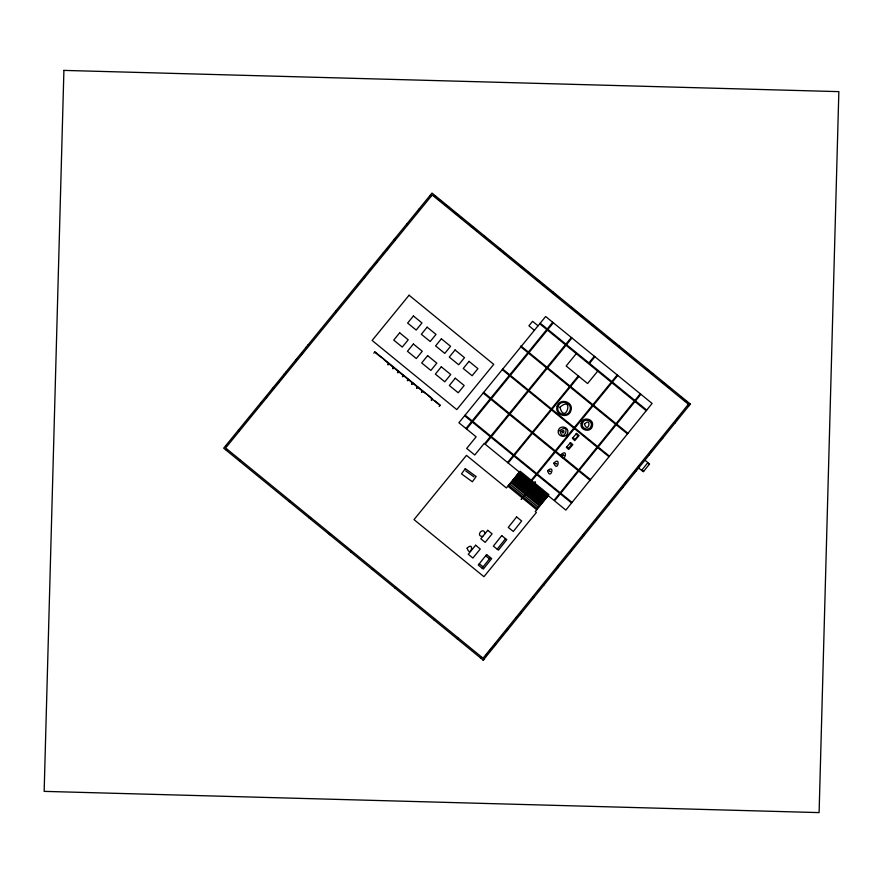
<?xml version="1.0" encoding="UTF-8"?>
<svg xmlns="http://www.w3.org/2000/svg" width="883" height="883" viewBox="0 0 883 883"><rect width="100%" height="100%" fill="white"/><g stroke="black" fill="none" stroke-linecap="round" stroke-linejoin="round"><path stroke-width="1.32" d="M482.085 568.111L490.44 557.626M497.195 549.16L505.54 538.674M485.882 655.517L487.582 653.409M489.292 651.29L491.864 648.122M500.849 637.007L502.537 634.921M515.904 618.398L517.626 616.268M537.879 591.224L539.491 589.237M558.939 565.186L557.217 567.305L557.89 567.846M571.489 549.668L574.027 546.533M584.678 533.365L582.99 535.44L583.663 535.981M609.336 502.88L611.058 500.749M624.447 484.182L626.135 482.096M636.798 468.917L635.109 471.003L635.771 471.544M638.486 466.831L640.175 464.745M649.987 452.615L651.676 450.529M676.577 419.734L678.232 417.692M358.299 284.072L356.787 286.589M265.662 398.178L267.35 396.114M277.273 383.973L278.929 381.931M281.434 378.873L283.09 376.831M300.937 354.977L302.659 352.88M363.675 278.156L365.363 276.092M375.231 264.017L376.875 261.997M386.721 249.944L389.182 246.92M226.357 450.363L227.041 449.513M239.514 461.103L240.198 460.264M448.63 206.666L448.211 207.174L445.021 204.569M373.818 353.156L374.911 351.809L379.072 355.209M484.546 235.993L484.127 236.512L487.184 239.006M387.78 364.558L388.873 363.211L384.359 359.524M388.134 364.845L389.226 363.498L393.73 367.173L392.626 368.52M392.99 368.807L394.083 367.471L398.597 371.158L397.505 372.494M289.183 501.665L289.867 500.827M397.913 372.825L399.006 371.489L403.52 375.176L402.427 376.511M500.827 249.293L500.418 249.801L498.376 248.145M502.813 250.904L502.394 251.423L505.584 254.028M402.78 376.798L403.873 375.463L408.376 379.138L407.284 380.474M407.637 380.772L408.73 379.425L412.736 382.703L411.644 384.039M412.019 384.348L413.112 383.001L417.615 386.688L416.522 388.023M308.884 517.758L309.58 516.919M416.931 388.354L418.023 387.019L422.538 390.705L421.445 392.041M310.728 519.27L311.423 518.42M421.798 392.328L422.891 390.992L427.383 394.668L422.648 391.29M431.169 399.988L432.262 398.641L427.758 394.966L432.019 398.939M431.577 400.319L432.67 398.984M328.41 533.707L329.105 532.857M330.253 535.208L330.948 534.37M439.16 406.511L440.253 405.176L437.538 402.957M552.758 291.688L552.339 292.207L558.442 297.196M350.628 551.842L351.313 551.003M465.948 428.498L471.654 421.511M552.703 322.273L490.716 398.167L483.663 392.416M466.588 429.028L472.295 422.03M547.89 329.458L553.343 322.792M372.35 569.59L373.045 568.74M484.215 443.421L474.756 455.01L466.677 448.421L476.147 436.831L458.895 422.747L545.65 316.511L652.095 403.443L565.848 510.087L554.557 500.871L640.87 394.271M484.579 443.719L490.297 436.721M565.882 344.16L571.334 337.494M490.915 437.228L485.209 444.226L553.972 500.385L559.69 493.398M566.511 344.668L571.952 337.99M576.268 353.641L566.158 366.015L587.592 383.52L597.703 371.136M395.021 588.1L395.705 587.25M507.593 462.504L513.299 455.518M550.948 409.414L532.361 432.173L509.977 413.895L566.025 345.264L611.279 382.229L536.676 473.586L514.37 455.374L532.438 433.255L578.133 470.573L560.175 492.78L537.272 474.072L611.875 382.714L634.358 401.07L616.069 423.674L529.005 352.582L547.405 330.065L565.396 344.756L509.348 413.387L491.356 398.697L509.944 375.937L597.107 447.118L578.63 469.966L532.935 432.648L578.873 376.39M551.4 408.851L578.299 375.926M588.895 362.946L594.336 356.279M508.166 462.979L513.873 455.981M589.469 363.421L594.91 356.743M619.502 346.202L619.082 346.721L606.466 336.412M519.325 472.096L506.378 487.957L466.467 455.363L414.006 519.601L483.939 576.709L536.389 512.471L535.253 511.533L548.2 495.672M530.462 481.191L536.18 474.193M611.764 381.633L617.217 374.955M531.058 481.676L536.776 474.679M612.361 382.118L617.813 375.441M434.072 619.987L434.756 619.138M653.277 373.785L652.857 374.293L645.396 368.2M634.844 400.474L640.285 393.796M457.184 638.862L457.88 638.023M480.484 657.89L481.169 657.04M483.928 659.303L483.244 660.142L482.571 659.601M482.725 536.467C474.877 536.367 483.42 525.937 485.065 533.597M465.65 470.849L473.917 476.853M485.639 555.804L489.458 558.862M479.27 563.796L483.1 566.853M688.111 405.474L688.773 406.014M675.76 420.75L676.422 421.29M674.391 422.438L675.053 422.979M646.72 410.087L540.197 323.178M634.943 401.544L646.235 410.683M662.327 437.35L663.001 437.891M660.959 439.039L661.632 439.579M616.654 424.16L627.956 433.288M616.179 424.745L627.471 433.884M648.619 454.304L649.281 454.844M649.259 464.392L647.559 463.012L641.974 469.922L643.674 471.301M633.74 472.692L634.413 473.233M598.155 447.03L609.447 456.169M597.692 447.593L608.994 456.732M622.758 486.268L623.431 486.809M621.389 487.968L622.062 488.498M579.215 470.44L590.517 479.579M578.718 471.058L590.021 480.186M607.968 504.568L608.63 505.109M595.617 519.833L596.29 520.374M560.76 493.255L572.063 502.394M571.566 503.012L464.601 415.75M581.632 537.129L582.294 537.67M570.65 550.705L571.312 551.246M569.281 552.405L569.943 552.935M555.849 569.005L556.522 569.546M543.509 584.27L544.171 584.811M533.056 597.184L533.729 597.725M531.698 598.873L532.361 599.414M520.716 612.449L521.378 612.99M519.347 614.138L520.01 614.678M507.284 629.049L507.957 629.59M505.915 630.738L506.588 631.279M494.933 644.314L495.606 644.855M493.564 646.014L494.237 646.544M434.37 195.871L442.891 202.825M452.935 211.026L458.023 215.187M460.054 216.843L462.085 218.509M469.16 224.282L477.35 230.971M489.215 240.662L491.257 242.328M507.714 255.772L510.915 258.377M513.045 260.121L515.175 261.854M518.917 264.922L525.021 269.9M528.078 272.394L530.109 274.061M536.158 278.995L544.447 285.772M546.522 287.461L548.597 289.149M570.595 307.118L578.045 313.211M580.175 314.944L583.376 317.56M589.16 322.273L597.294 328.929M623.795 350.573L630.926 356.39M633.972 358.873L636.014 360.54M661.643 381.467L664.689 383.962M666.731 385.628L669.778 388.123M681.102 397.361L689.27 404.039M430.054 195.463L430.749 196.026M419.259 208.675L419.955 209.238M417.725 210.562L418.421 211.125M539.712 323.785L546.765 329.536M538.056 325.805L532.57 321.324L528.906 325.805L534.403 330.286M406.776 223.962L407.471 224.525M395.529 237.748L396.224 238.311M394.237 239.315L394.933 239.878M520.871 345.937L528.851 352.46L528.376 353.045L520.396 346.522M645.396 460.595L649.568 464.005L643.299 471.765L638.078 467.493M382.769 253.366L383.465 253.929M502.714 369.083L509.767 374.845M502.25 369.657L509.303 375.407M370.419 268.487L371.114 269.05M368.884 270.375L369.569 270.938M483.167 393.023L490.22 398.774L472.151 420.893L465.109 415.142M346.677 297.56L347.372 298.123M335.54 311.202L336.235 311.765M379.447 355.518L383.95 359.193L379.204 355.816M434.469 400.452L437.184 402.67M374.668 352.107L378.84 355.507M384.116 359.822L388.63 363.509M388.984 363.796L393.487 367.471M393.84 367.758L398.354 371.456M398.763 371.787L403.277 375.474M403.63 375.761L408.134 379.436M408.487 379.723L412.493 383.001M412.869 383.299L417.372 386.975M417.78 387.317L422.295 391.003M432.427 399.271L436.942 402.957M437.295 403.244L440.01 405.463M520.098 471.158L548.972 494.745M518.564 473.034L547.438 496.61M517.902 473.851L546.776 497.427M517.107 474.811L545.981 498.387M516.4 475.683L545.275 499.27M515.584 476.688L544.458 500.264M514.745 477.714L543.619 501.29M513.906 478.741L542.78 502.317M513.122 479.701L541.996 503.277M512.427 480.551L541.301 504.127M511.566 481.599L540.44 505.186M510.749 482.604L539.623 506.18M509.69 483.895L538.564 507.471M320.562 329.536L321.257 330.099M508.685 485.131L537.559 508.718M507.846 486.158L536.721 509.745M308.079 344.823L308.774 345.396M306.246 347.074L306.931 347.637M296.82 358.608L297.516 359.171M295.54 360.176L296.235 360.75M285.684 372.251L286.379 372.814M284.061 374.226L284.756 374.8M273.244 387.482L273.94 388.045M271.71 389.37L272.394 389.933M260.761 402.769L261.456 403.332M249.503 416.555L250.198 417.118M238.366 430.198L239.061 430.761M225.651 445.76L226.346 446.323M575.992 434.061L578.078 435.838L575.043 439.392L572.968 437.626M569.833 443.332L571.522 444.778L568.718 448.067L567.029 446.632M63.907 70.397L44.15 791.367L819.104 812.603L838.85 91.633L63.907 70.397M553.818 463.222C557.813 473.1 561.058 455.418 553.818 463.222M555.661 463.564L556.577 463.73L555.661 463.564M581.169 423.487C579.403 430.683 591.246 433.123 592.46 425.816C594.237 418.608 582.383 416.18 581.169 423.487M584.414 424.127C588.288 434.613 592.261 416.169 584.414 424.127M558.365 430.617C556.765 436.566 566.566 438.807 567.714 432.758C569.314 426.809 559.513 424.557 558.365 430.617M467.118 548.133C470.407 558.63 475.22 540.683 467.118 548.133M549.425 471.224L550.252 471.456L549.425 471.224M561.765 431.346C563.387 436.401 565.694 427.769 561.765 431.346M559.943 407.229C565.186 426.014 574.712 394.48 559.943 407.229M561.113 454.513C563.95 464.778 569.193 447.582 561.113 454.513M562.868 455.043L563.84 455.341L562.868 455.043M557.151 406.346C554.094 415.087 568.542 419.535 570.937 410.584C573.994 401.842 559.546 397.394 557.151 406.346M558.089 406.621C555.429 414.182 567.924 418.045 569.999 410.308C572.659 402.747 560.164 398.884 558.089 406.621M547.603 470.628C550.319 480.926 555.76 463.796 547.603 470.628M559.965 430.551C563.111 445.12 571.82 421.511 559.965 430.551M582.581 422.968C580.208 428.332 589.104 431.853 591.058 426.334C593.42 420.97 584.535 417.438 582.581 422.968M465.297 468.652L461.5 473.895L472.361 481.765L476.158 476.522L465.297 468.652M486.61 554.579L478.266 565.065L483.321 569.094L491.676 558.608L486.61 554.579M501.721 535.628L493.365 546.113L498.42 550.142L506.776 539.656L501.721 535.628M516.599 516.941L508.244 527.427L513.31 531.456L521.654 520.981L516.599 516.941M615.594 424.27L597.57 446.555L510.396 375.363L528.531 353.167L615.594 424.27M688.42 404.259L483.045 658.199L225.607 447.968L432.195 195.011L688.42 404.259M690.351 404.061L483.244 660.142L223.675 448.178L431.997 193.079L690.351 404.061M409.072 295.22L372.129 340.463L456.787 409.602L493.729 364.359L409.072 295.22M399.668 332.814L393.719 340.098L402.273 347.074L408.222 339.8L399.668 332.814M413.421 315.971L407.626 323.068L416.18 330.054L421.975 322.946L413.421 315.971M413.387 344.017L407.438 351.291L416.312 358.542L422.262 351.257L413.387 344.017M427.14 327.163L421.346 334.271L430.22 341.511L436.014 334.414L427.14 327.163M427.637 355.65L421.688 362.935L430.86 370.43L436.809 363.145L427.637 355.65M441.39 338.807L435.595 345.904L444.767 353.399L450.573 346.302L441.39 338.807M441.301 366.82L435.363 374.094L444.789 381.798L450.738 374.524L441.301 366.82M455.065 349.966L449.27 357.074L458.696 364.767L464.491 357.67L455.065 349.966M455.275 378.222L449.326 385.507L458.222 392.769L464.171 385.485L455.275 378.222M469.028 361.379L463.233 368.476L472.129 375.739L477.924 368.641L469.028 361.379M490.86 399.304L472.791 421.423L490.793 436.114L508.851 413.995L490.86 399.304M509.48 414.502L491.412 436.621L513.796 454.9L531.864 432.78L509.48 414.502M475.617 545.23L468.255 554.259L472.902 558.045L480.264 549.027L475.617 545.23M487.758 530.297L480.816 538.807L485.164 542.361L492.107 533.851L487.758 530.297M535.164 482.019L521.279 499.325L535.164 482.019M576.555 433.41L572.361 438.332L574.778 440.595L579.071 435.562L576.555 433.41M570.462 442.604L566.345 447.438L568.718 449.458L572.835 444.624L570.462 442.604"/></g></svg>
